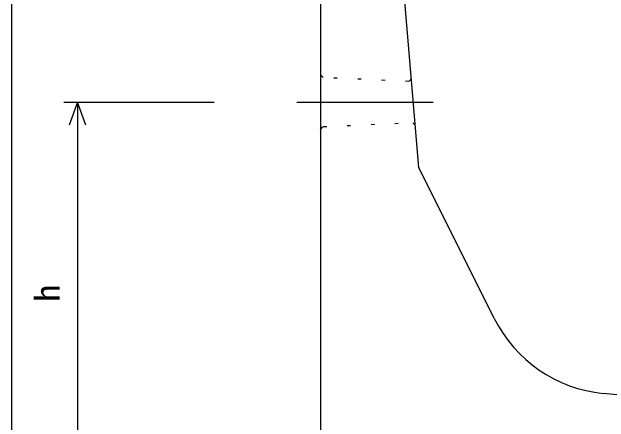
# Model space of a CAD drawing. Units: millimetres, scale not verified. Extents: x -50400 to 50400, y -17820 to 17820.
# Drawn here: x -45399 to -42775, y 9452 to 11254 of the extents above; entities that cross this region are included whole.
import ezdxf
from ezdxf.enums import TextEntityAlignment as Align

# ---------------------------------------------------------------- set-up
doc = ezdxf.new("R2010")
doc.units = ezdxf.units.MM
doc.header["$LTSCALE"] = 60
doc.linetypes.add('DOTTED', pattern=[1.75, 0.25, -1.5])
doc.linetypes.add('LONG_DASHED_DOTTED', pattern=[15.25, 12, -1.5, 0.25, -1.5])
for name, color, linetype, lineweight in [('0-0_CENTER', 7, 'LONG_DASHED_DOTTED', 25), ('0-1_DIM', 7, 'Continuous', 25), ('0-6_OUTLINE', 1, 'Continuous', 25), ('0-7_OUTLINE2', 4, 'DOTTED', 25)]:
    doc.layers.add(name, color=color, linetype=linetype, lineweight=lineweight)
doc.styles.add('ＭＳ ゴシック', font='')
doc.styles.get('ＭＳ ゴシック').set_extended_font_data('MS Gothic')

msp = doc.modelspace()

# ---------------------------------------------------------------- linework, layer by layer
at = {"layer": '0-0_CENTER'}
msp.add_line((-44147.13, 10858.18), (-43547.46, 10858.18), dxfattribs=at)
at = {"layer": '0-1_DIM'}
for p, q in [((-45399.16, 9178.18), (-45399.16, 13978.18)), ((-45171.16, 10858.18), (-44511.16, 10858.18)), ((-45111.16, 10858.18), (-45111.16, 9178.18))]:
    msp.add_line(p, q, dxfattribs=at)
msp.add_lwpolyline([(-45074.23, 10756.69), (-45111.16, 10858.18), (-45148.1, 10756.69)], dxfattribs=at)
at = {"layer": '0-6_OUTLINE'}
for p, q in [((-44043.16, 13978.18), (-44043.16, 9130.18)), ((-43611.16, 10570.18), (-43755.16, 12298.18)), ((-43279.62, 9907.08), (-43611.16, 10570.18)), ((-41643.16, 9466.18), (-42800.76, 9578.2))]:
    msp.add_line(p, q, dxfattribs=at)
msp.add_arc((-42742.96, 10175.41), 600, 206.56505, 264.47246, dxfattribs=at)
at = {"layer": '0-7_OUTLINE2'}
for p, q in [((-44031.16, 10965.64), (-44042.63, 10978.16)), ((-43654.75, 10948.72), (-44031.16, 10965.64)), ((-43643.67, 10960.23), (-43654.75, 10948.72)), ((-44031.16, 10750.7), (-43639.66, 10767.66)), ((-43627.15, 10756.19), (-43639.66, 10767.66)), ((-44042.65, 10738.19), (-44031.16, 10750.7))]:
    msp.add_line(p, q, dxfattribs=at)

# ---------------------------------------------------------------- texts
at = {"layer": '0-1_DIM', "style": 'ＭＳ ゴシック'}
msp.add_text('h', height=110, rotation=90, dxfattribs=at).set_placement((-45156.16, 9980.68), align=Align.BOTTOM_LEFT)

doc.saveas('drawing.dxf')
